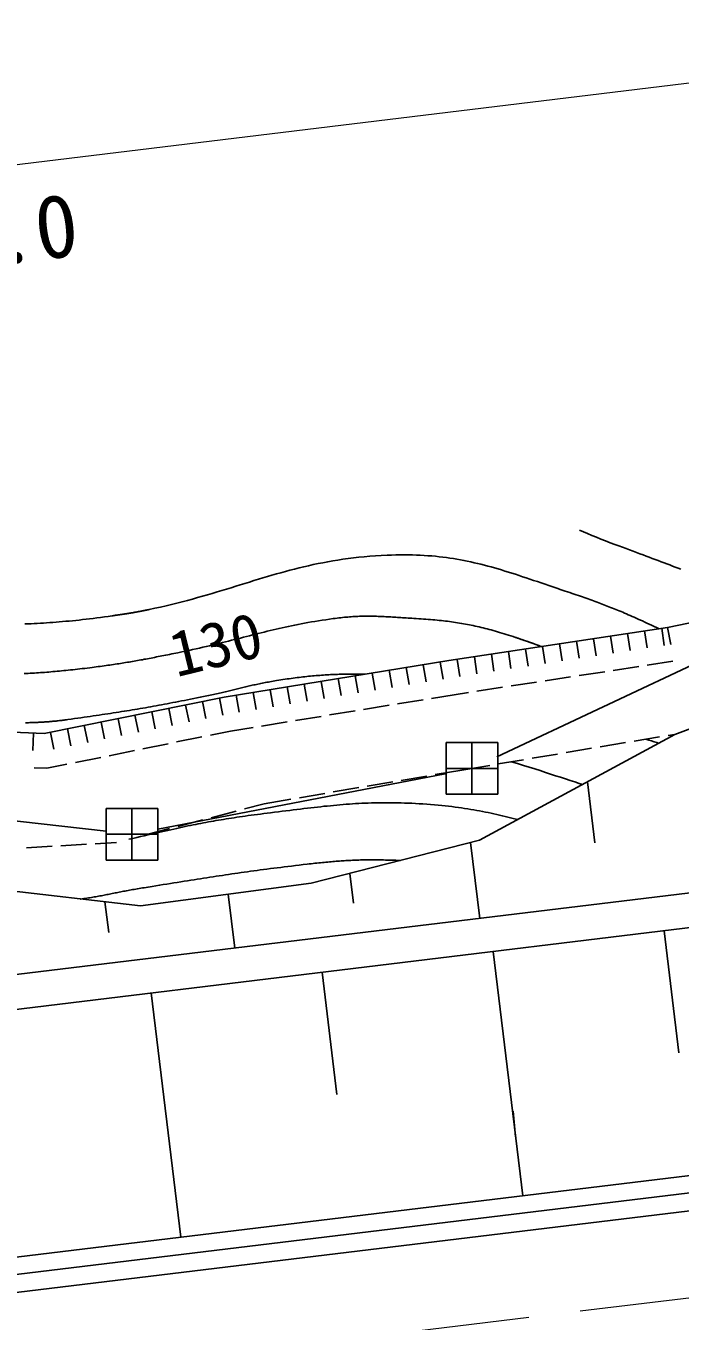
# Model space of a CAD drawing. Units: millimetres, scale not verified. Extents: x 40000 to 680000, y 20000 to 380000.
# Drawn here: x 112404 to 131395, y 276228 to 313816 of the extents above; entities that cross this region are included whole.
import ezdxf
from ezdxf.enums import TextEntityAlignment as Align

# ---------------------------------------------------------------- set-up
doc = ezdxf.new("R2010")
doc.units = ezdxf.units.MM
doc.header["$LTSCALE"] = 1000
doc.linetypes.add('CHAIN', pattern=[18.5, 12, -1.5, 3.5, -1.5])
for name, color, linetype, lineweight in [('M-BGD', 7, 'Continuous', 25), ('M-BMK', 2, 'CHAIN', 13), ('M-BMK-ROW', 30, 'Continuous', 25), ('M-STR-HTXT', 7, 'Continuous', 13)]:
    doc.layers.add(name, color=color, linetype=linetype, lineweight=lineweight)
doc.styles.add('@ＭＳ ゴシック', font='')
doc.styles.add('ＭＳ ゴシック', font='')
doc.styles.get('@ＭＳ ゴシック').set_extended_font_data('@MS Gothic')
doc.styles.get('ＭＳ ゴシック').set_extended_font_data('MS Gothic')

msp = doc.modelspace()

# ---------------------------------------------------------------- linework, layer by layer
at = {"layer": 'M-BGD'}
for p, q in [((131028, 296358), (135638, 297308)), ((124680, 295395), (131028, 296358)), ((130366, 296258), (130441, 295763)), ((130860, 296333), (130935, 295838)), ((131028, 296358), (131129, 295868)), ((127894, 295882), (127969, 295388)), ((128388, 295957), (128463, 295463)), ((128883, 296032), (128958, 295538)), ((129377, 296107), (129452, 295613)), ((129871, 296183), (129946, 295688)), ((125422, 295507), (125497, 295013)), ((125917, 295582), (125992, 295088)), ((126411, 295657), (126486, 295163)), ((126905, 295732), (126980, 295238)), ((127400, 295807), (127475, 295313)), ((118160, 294333), (124680, 295395)), ((122954, 295114), (123034, 294620)), ((123447, 295194), (123527, 294700)), ((123941, 295274), (124021, 294781)), ((124434, 295355), (124514, 294861)), ((124928, 295432), (125003, 294938)), ((129207, 295074), (128465, 294961)), ((130195, 295225), (129454, 295111)), ((131184, 295375), (130442, 295262)), ((120486, 294712), (120566, 294218)), ((120980, 294792), (121060, 294299)), ((121473, 294873), (121553, 294379)), ((121967, 294953), (122047, 294459)), ((122460, 295033), (122540, 294540)), ((127229, 294772), (126488, 294659)), ((128218, 294923), (127477, 294810)), ((131245, 293254), (135100, 294694)), ((112936, 293276), (118160, 294333)), ((118512, 294390), (118592, 293897)), ((119006, 294471), (119086, 293977)), ((119499, 294551), (119579, 294058)), ((119993, 294631), (120073, 294138)), ((124836, 294407), (124179, 294300)), ((125252, 294470), (124836, 294407)), ((126241, 294621), (125499, 294508)), ((116549, 294007), (116648, 293517)), ((117039, 294106), (117139, 293616)), ((117530, 294205), (117629, 293715)), ((118020, 294305), (118119, 293815)), ((122945, 294099), (122205, 293978)), ((123932, 294260), (123192, 294139)), ((106013, 293571), (112936, 293276)), ((114589, 293611), (114688, 293121)), ((115079, 293710), (115178, 293220)), ((115569, 293809), (115668, 293319)), ((116059, 293908), (116158, 293418)), ((119984, 293617), (119244, 293496)), ((120971, 293778), (120231, 293657)), ((121958, 293938), (121218, 293818)), ((112623, 293290), (112602, 292790)), ((113119, 293313), (113218, 292823)), ((113609, 293413), (113708, 292922)), ((114099, 293512), (114198, 293022)), ((118340, 293349), (117760, 293232)), ((118997, 293456), (118340, 293349)), ((125574, 290182), (131245, 293254)), ((131045, 293221), (131245, 293254)), ((116535, 292984), (115800, 292835)), ((117515, 293182), (116780, 293034)), ((128086, 292726), (128825, 292850)), ((129072, 292891), (129812, 293015)), ((130058, 293056), (130798, 293180)), ((114575, 292588), (113840, 292439)), ((115555, 292786), (114820, 292637)), ((126113, 292396), (126853, 292520)), ((127099, 292561), (127839, 292685)), ((113015, 292272), (112640, 292288)), ((113595, 292389), (113015, 292272)), ((124285, 292088), (125057, 292219)), ((125057, 292219), (125867, 292355)), ((121327, 291583), (122067, 291709)), ((122313, 291752), (123052, 291878)), ((123299, 291920), (124038, 292046)), ((128917, 290112), (128702, 291877)), ((96560, 284394), (155627, 291563)), ((119323, 291242), (120095, 291373)), ((120342, 291415), (121081, 291541)), ((117781, 290837), (118507, 291028)), ((118749, 291091), (119323, 291242)), ((102149, 284065), (155747, 290570)), ((116814, 290584), (117540, 290774)), ((115847, 290330), (116572, 290520)), ((112418, 289962), (113166, 290006)), ((113416, 290021), (114165, 290065)), ((114414, 290079), (115031, 290116)), ((120689, 288934), (125574, 290182)), ((125577, 287915), (125310, 290114)), ((121918, 288353), (121812, 289221)), ((110623, 288871), (115732, 288278)), ((115732, 288278), (120689, 288934)), ((114808, 287510), (114700, 288398)), ((118469, 287053), (118280, 288615)), ((130929, 287558), (131359, 284013)), ((125966, 286955), (126826, 279866)), ((121002, 286353), (121432, 282808)), ((116039, 285750), (116899, 278661)), ((77190, 273842), (170427, 285158)), ((77247, 273345), (170488, 284661)), ((77309, 272829), (170550, 284145)), ((126615, 281573), (126546, 282320))]:
    msp.add_line(p, q, dxfattribs=at)
for points in [[(128476, 299186), (128587, 299136), (128711, 299083), (128837, 299029), (128965, 298976), (129096, 298923), (129228, 298870), (129364, 298818), (129502, 298766), (129613, 298725), (129722, 298685), (129827, 298647), (129930, 298609), (130030, 298571), (130128, 298535), (130224, 298499), (130318, 298465), (130410, 298430), (130500, 298397), (130588, 298364), (130675, 298331), (130761, 298299), (130845, 298267), (130928, 298235), (131011, 298204), (131093, 298172), (131174, 298141), (131254, 298110), (131335, 298079), (131415, 298048)], [(112374, 296459), (112465, 296463), (112555, 296467), (112645, 296472), (112735, 296477), (112825, 296482), (112915, 296487), (113006, 296493), (113097, 296499), (113189, 296506), (113281, 296513), (113374, 296520), (113467, 296528), (113562, 296536), (113657, 296545), (113754, 296554), (113851, 296564), (113950, 296574), (114050, 296585), (114151, 296596), (114254, 296609), (114358, 296621), (114464, 296635), (114572, 296649), (114681, 296663), (114792, 296679), (114905, 296695), (114931, 296699), (114957, 296703), (114982, 296706), (115007, 296710), (115031, 296713), (115055, 296717), (115079, 296720), (115102, 296724), (115125, 296727), (115147, 296731), (115170, 296734), (115192, 296737), (115214, 296740), (115235, 296744), (115257, 296747), (115278, 296750), (115299, 296754), (115320, 296757), (115341, 296760), (115361, 296763), (115382, 296767), (115403, 296770), (115423, 296773), (115443, 296777), (115464, 296780), (115484, 296784), (115505, 296787), (115525, 296791), (115546, 296794), (115567, 296798), (115588, 296801), (115609, 296805), (115630, 296809), (115651, 296813), (115673, 296817), (115694, 296821), (115716, 296825), (115738, 296829), (115761, 296834), (115783, 296838), (115807, 296843), (115830, 296847), (115854, 296852), (115878, 296857), (115902, 296862), (115927, 296867), (115952, 296872), (115978, 296878), (116146, 296914), (116311, 296950), (116472, 296988), (116631, 297026), (116787, 297064), (116940, 297104), (117091, 297143), (117240, 297183), (117386, 297224), (117530, 297265), (117673, 297306), (117813, 297347), (117952, 297388), (118090, 297430), (118226, 297471), (118361, 297512), (118495, 297554), (118628, 297595), (118760, 297636), (118891, 297676), (119022, 297716), (119153, 297756), (119284, 297796), (119414, 297834), (119545, 297873), (119675, 297910), (119806, 297947), (119938, 297983), (120070, 298019), (120203, 298053), (120337, 298087), (120472, 298119), (120608, 298151), (120746, 298181), (120885, 298210), (121026, 298238), (121168, 298265), (121312, 298290), (121459, 298314), (121607, 298336), (121758, 298357), (121912, 298376), (122068, 298394), (122227, 298410), (122388, 298424), (122553, 298436), (122721, 298447), (122892, 298455), (123020, 298460), (123145, 298464), (123268, 298466), (123389, 298466), (123508, 298465), (123625, 298463), (123740, 298460), (123854, 298455), (123966, 298449), (124076, 298441), (124185, 298433), (124293, 298423), (124400, 298412), (124505, 298399), (124609, 298386), (124713, 298371), (124815, 298356), (124917, 298339), (125018, 298321), (125118, 298302), (125218, 298281), (125318, 298260), (125417, 298238), (125516, 298215), (125615, 298191), (125713, 298166), (125812, 298140), (125911, 298113), (126010, 298085), (126110, 298056), (126210, 298027), (126310, 297996), (126411, 297965), (126513, 297933), (126615, 297900), (126719, 297867), (126823, 297832), (126928, 297797), (127035, 297762), (127142, 297725), (127251, 297688), (127362, 297651), (127474, 297613), (127587, 297574), (127703, 297534), (127820, 297495), (127939, 297454), (128060, 297413), (128127, 297390), (128193, 297368), (128257, 297346), (128320, 297325), (128381, 297304), (128441, 297283), (128500, 297263), (128557, 297244), (128613, 297224), (128669, 297205), (128723, 297186), (128777, 297167), (128829, 297148), (128881, 297129), (128933, 297111), (128983, 297092), (129034, 297074), (129084, 297055), (129133, 297037), (129183, 297018), (129232, 296999), (129281, 296980), (129330, 296961), (129379, 296942), (129429, 296922), (129478, 296903), (129528, 296882), (129578, 296862), (129629, 296841), (129680, 296819), (129732, 296797), (129785, 296775), (129838, 296752), (129892, 296729), (129948, 296705), (130004, 296680), (130061, 296655), (130120, 296629), (130180, 296602), (130241, 296574), (130303, 296546), (130367, 296516), (130433, 296486), (130500, 296455), (130569, 296423), (130640, 296390), (130712, 296356), (130787, 296321)], [(112352, 295019), (112413, 295022), (112473, 295025), (112532, 295028), (112592, 295032), (112651, 295035), (112710, 295039), (112770, 295043), (112829, 295047), (112888, 295051), (112948, 295055), (113008, 295060), (113068, 295065), (113128, 295070), (113189, 295075), (113250, 295080), (113312, 295086), (113375, 295091), (113437, 295097), (113501, 295104), (113565, 295110), (113631, 295117), (113697, 295124), (113763, 295131), (113831, 295139), (113900, 295146), (113970, 295154), (114041, 295163), (114114, 295171), (114187, 295180), (114262, 295190), (114324, 295197), (114385, 295205), (114445, 295213), (114504, 295221), (114562, 295228), (114619, 295236), (114676, 295244), (114731, 295251), (114786, 295259), (114840, 295267), (114893, 295275), (114945, 295282), (114997, 295290), (115049, 295298), (115100, 295306), (115150, 295314), (115200, 295322), (115250, 295330), (115300, 295338), (115349, 295346), (115398, 295354), (115447, 295363), (115495, 295371), (115544, 295379), (115593, 295388), (115641, 295397), (115690, 295405), (115739, 295414), (115788, 295423), (115837, 295433), (115887, 295442), (115937, 295451), (115987, 295461), (116037, 295470), (116089, 295480), (116140, 295490), (116192, 295501), (116245, 295511), (116299, 295521), (116353, 295532), (116408, 295543), (116463, 295554), (116520, 295565), (116577, 295577), (116636, 295588), (116695, 295600), (116755, 295612), (116817, 295625), (116926, 295647), (117034, 295669), (117139, 295692), (117243, 295714), (117345, 295737), (117445, 295759), (117544, 295782), (117641, 295804), (117736, 295827), (117831, 295850), (117924, 295872), (118016, 295895), (118107, 295918), (118197, 295940), (118286, 295963), (118375, 295985), (118462, 296008), (118549, 296030), (118636, 296052), (118722, 296075), (118808, 296097), (118893, 296119), (118979, 296141), (119064, 296162), (119150, 296184), (119235, 296205), (119321, 296226), (119407, 296248), (119493, 296268), (119580, 296289), (119667, 296309), (119755, 296330), (119844, 296350), (119934, 296369), (120024, 296389), (120116, 296408), (120209, 296427), (120303, 296446), (120398, 296464), (120494, 296482), (120592, 296500), (120692, 296517), (120793, 296535), (120895, 296551), (121000, 296568), (121107, 296584), (121215, 296599), (121326, 296615), (121382, 296622), (121437, 296629), (121491, 296635), (121545, 296641), (121597, 296647), (121649, 296652), (121700, 296657), (121750, 296661), (121800, 296665), (121849, 296669), (121897, 296672), (121945, 296675), (121993, 296677), (122040, 296679), (122086, 296681), (122132, 296682), (122178, 296684), (122224, 296684), (122269, 296685), (122314, 296685), (122359, 296685), (122404, 296685), (122449, 296684), (122493, 296684), (122538, 296683), (122583, 296682), (122628, 296680), (122673, 296679), (122718, 296677), (122763, 296675), (122809, 296673), (122855, 296670), (122901, 296668), (122948, 296665), (122995, 296662), (123043, 296660), (123091, 296657), (123140, 296654), (123189, 296650), (123239, 296647), (123289, 296644), (123341, 296641), (123393, 296637), (123446, 296634), (123499, 296630), (123554, 296627), (123609, 296624), (123666, 296620), (123738, 296616), (123810, 296611), (123880, 296606), (123949, 296601), (124016, 296596), (124083, 296591), (124149, 296586), (124214, 296580), (124278, 296575), (124341, 296569), (124403, 296563), (124465, 296556), (124525, 296550), (124586, 296543), (124645, 296536), (124704, 296528), (124763, 296521), (124821, 296512), (124879, 296504), (124936, 296495), (124993, 296486), (125050, 296477), (125107, 296467), (125164, 296457), (125220, 296447), (125277, 296436), (125333, 296424), (125390, 296413), (125446, 296400), (125503, 296388), (125561, 296375), (125618, 296361), (125676, 296347), (125734, 296332), (125792, 296317), (125852, 296301), (125911, 296285), (125971, 296269), (126032, 296251), (126094, 296233), (126156, 296215), (126219, 296196), (126283, 296176), (126348, 296156), (126414, 296135), (126480, 296113), (126548, 296091), (126617, 296068), (126636, 296062), (126655, 296055), (126674, 296049), (126693, 296043), (126711, 296037), (126729, 296030), (126747, 296024), (126765, 296019), (126782, 296013), (126799, 296007), (126817, 296001), (126833, 295995), (126850, 295990), (126867, 295984), (126883, 295978), (126899, 295973), (126915, 295967), (126931, 295962), (126947, 295956), (126962, 295951), (126978, 295946), (126993, 295940), (127008, 295935), (127023, 295930), (127038, 295924), (127053, 295919), (127068, 295914), (127083, 295909), (127097, 295903), (127112, 295898), (127126, 295893), (127141, 295888), (127155, 295882), (127169, 295877), (127183, 295872), (127197, 295867), (127212, 295861), (127226, 295856), (127240, 295851), (127254, 295846), (127268, 295840), (127282, 295835), (127296, 295830), (127309, 295824), (127323, 295819), (127337, 295813), (127351, 295808), (127365, 295802)], [(112389, 293591), (112421, 293592), (112453, 293593), (112484, 293594), (112515, 293595), (112546, 293596), (112576, 293597), (112606, 293598), (112636, 293599), (112665, 293600), (112695, 293602), (112724, 293603), (112753, 293604), (112782, 293605), (112811, 293607), (112839, 293608), (112868, 293610), (112897, 293612), (112925, 293613), (112954, 293615), (112983, 293617), (113012, 293619), (113041, 293621), (113070, 293623), (113100, 293626), (113129, 293628), (113159, 293631), (113190, 293634), (113220, 293636), (113251, 293640), (113282, 293643), (113313, 293646), (113345, 293650), (113378, 293653), (113410, 293657), (113444, 293661), (113478, 293665), (113512, 293670), (113547, 293674), (113582, 293679), (113619, 293684), (113717, 293698), (113813, 293712), (113908, 293725), (114001, 293738), (114092, 293751), (114183, 293764), (114271, 293777), (114359, 293790), (114445, 293803), (114530, 293815), (114614, 293828), (114697, 293840), (114779, 293853), (114861, 293865), (114941, 293878), (115021, 293890), (115100, 293902), (115179, 293915), (115257, 293927), (115335, 293940), (115412, 293952), (115489, 293965), (115567, 293978), (115643, 293991), (115720, 294004), (115797, 294017), (115874, 294030), (115952, 294044), (116029, 294058), (116107, 294071), (116186, 294086), (116265, 294100), (116344, 294115), (116424, 294129), (116505, 294144), (116586, 294160), (116669, 294176), (116752, 294192), (116837, 294208), (116922, 294225), (117009, 294242), (117097, 294259), (117186, 294277), (117277, 294295), (117369, 294313), (117463, 294332), (117558, 294352), (117656, 294372), (117705, 294382), (117753, 294392), (117800, 294402), (117847, 294412), (117893, 294422), (117938, 294432), (117982, 294442), (118026, 294452), (118069, 294462), (118111, 294472), (118153, 294482), (118194, 294492), (118235, 294501), (118276, 294511), (118316, 294521), (118356, 294531), (118395, 294540), (118435, 294550), (118473, 294559), (118512, 294569), (118551, 294578), (118589, 294588), (118628, 294597), (118666, 294606), (118705, 294616), (118743, 294625), (118782, 294634), (118820, 294643), (118859, 294653), (118898, 294662), (118938, 294671), (118977, 294680), (119017, 294689), (119057, 294697), (119098, 294706), (119139, 294715), (119181, 294724), (119223, 294733), (119266, 294741), (119309, 294750), (119353, 294758), (119397, 294767), (119443, 294775), (119489, 294784), (119536, 294792), (119583, 294800), (119632, 294808), (119682, 294816), (119743, 294826), (119805, 294836), (119866, 294845), (119926, 294854), (119986, 294863), (120045, 294871), (120104, 294879), (120162, 294887), (120220, 294895), (120277, 294902), (120334, 294909), (120390, 294916), (120447, 294922), (120502, 294928), (120558, 294934), (120612, 294940), (120667, 294945), (120721, 294950), (120775, 294955), (120829, 294960), (120882, 294964), (120935, 294968), (120987, 294972), (121040, 294976), (121092, 294979), (121144, 294982), (121195, 294985), (121247, 294988), (121298, 294990), (121349, 294992), (121399, 294994), (121450, 294996), (121500, 294998), (121551, 294999), (121601, 295000), (121651, 295001), (121701, 295002), (121750, 295003), (121800, 295003), (121850, 295003), (121899, 295003), (121949, 295003), (121998, 295003), (122047, 295002), (122097, 295001), (122146, 295001), (122196, 294999), (122245, 294998)], [(130401, 293113), (130483, 293088), (130562, 293064), (130640, 293040), (130715, 293016), (130772, 292998)], [(126503, 292461), (126677, 292408), (126848, 292355), (127013, 292303), (127175, 292252), (127332, 292202), (127485, 292152), (127635, 292104), (127781, 292056), (127924, 292009), (128064, 291963), (128201, 291918), (128335, 291874), (128466, 291831), (128561, 291800)], [(115390, 290210), (115508, 290238), (115622, 290264), (115733, 290290), (115841, 290315), (115946, 290339), (116048, 290362), (116148, 290385), (116245, 290407), (116339, 290429), (116432, 290450), (116522, 290470), (116610, 290489), (116696, 290508), (116781, 290527), (116863, 290545), (116945, 290562), (117025, 290579), (117103, 290596), (117181, 290612), (117257, 290627), (117333, 290642), (117408, 290657), (117482, 290672), (117556, 290686), (117629, 290700), (117702, 290713), (117775, 290726), (117848, 290740), (117921, 290752), (117995, 290765), (118068, 290777), (118143, 290789), (118218, 290802), (118294, 290814), (118370, 290825), (118448, 290837), (118527, 290849), (118607, 290861), (118689, 290872), (118772, 290884), (118857, 290896), (118943, 290907), (119032, 290919), (119123, 290931), (119215, 290943), (119310, 290956), (119408, 290968), (119508, 290980), (119623, 290995), (119735, 291009), (119846, 291023), (119954, 291036), (120061, 291050), (120167, 291063), (120271, 291076), (120373, 291088), (120474, 291100), (120574, 291112), (120673, 291124), (120770, 291135), (120867, 291146), (120962, 291157), (121057, 291167), (121151, 291176), (121244, 291186), (121337, 291195), (121429, 291203), (121521, 291211), (121612, 291219), (121703, 291226), (121794, 291233), (121885, 291239), (121976, 291245), (122067, 291250), (122158, 291255), (122250, 291259), (122341, 291263), (122434, 291266), (122526, 291268), (122620, 291270), (122714, 291271), (122809, 291272), (122905, 291272), (123001, 291271), (123099, 291270), (123198, 291268), (123298, 291266), (123399, 291262), (123502, 291258), (123606, 291254), (123712, 291248), (123820, 291242), (123929, 291235), (124040, 291227), (124153, 291219), (124268, 291210), (124372, 291201), (124474, 291191), (124574, 291181), (124672, 291170), (124769, 291159), (124864, 291147), (124958, 291134), (125050, 291121), (125141, 291108), (125230, 291094), (125318, 291079), (125405, 291064), (125491, 291049), (125576, 291033), (125661, 291017), (125744, 291000), (125827, 290983), (125909, 290965), (125991, 290947), (126072, 290929), (126152, 290911), (126233, 290892), (126313, 290872), (126393, 290853), (126473, 290833), (126553, 290813), (126634, 290793), (126680, 290781)], [(114011, 288478), (113992, 288475), (114038, 288482), (114084, 288488), (114130, 288495), (114174, 288502), (114218, 288509), (114262, 288516), (114305, 288523), (114347, 288530), (114389, 288537), (114431, 288544), (114472, 288551), (114513, 288559), (114554, 288566), (114594, 288574), (114634, 288581), (114674, 288589), (114714, 288597), (114754, 288604), (114794, 288612), (114833, 288620), (114873, 288628), (114913, 288636), (114953, 288644), (114993, 288652), (115033, 288660), (115074, 288668), (115115, 288676), (115156, 288684), (115197, 288692), (115239, 288700), (115282, 288708), (115324, 288716), (115368, 288724), (115412, 288733), (115456, 288741), (115501, 288749), (115547, 288757), (115594, 288765), (115641, 288774), (115689, 288782), (115738, 288790), (115788, 288798), (115838, 288806), (115952, 288825), (116065, 288842), (116175, 288860), (116283, 288877), (116390, 288895), (116494, 288911), (116598, 288928), (116700, 288944), (116800, 288960), (116899, 288976), (116997, 288992), (117094, 289007), (117189, 289022), (117284, 289037), (117378, 289052), (117471, 289066), (117563, 289081), (117655, 289095), (117746, 289109), (117837, 289123), (117928, 289137), (118018, 289151), (118108, 289164), (118198, 289178), (118288, 289191), (118378, 289204), (118468, 289217), (118559, 289230), (118650, 289243), (118741, 289256), (118833, 289269), (118926, 289282), (119019, 289295), (119113, 289307), (119208, 289320), (119304, 289333), (119401, 289345), (119500, 289358), (119599, 289371), (119700, 289384), (119802, 289396), (119906, 289409), (120011, 289422), (120119, 289435), (120227, 289448), (120338, 289461), (120451, 289474), (120566, 289487), (120625, 289494), (120683, 289500), (120739, 289507), (120795, 289513), (120850, 289519), (120905, 289524), (120958, 289530), (121011, 289535), (121063, 289541), (121114, 289546), (121165, 289550), (121215, 289555), (121264, 289560), (121314, 289564), (121362, 289568), (121410, 289572), (121458, 289576), (121506, 289579), (121553, 289583), (121600, 289586), (121647, 289589), (121694, 289592), (121741, 289595), (121788, 289597), (121834, 289599), (121881, 289602), (121928, 289604), (121975, 289605), (122022, 289607), (122069, 289608), (122117, 289610), (122165, 289611), (122213, 289612), (122262, 289612), (122311, 289613), (122361, 289613), (122412, 289614), (122462, 289614), (122514, 289614), (122566, 289613), (122619, 289613), (122673, 289612), (122727, 289612), (122783, 289611), (122839, 289609), (122896, 289608), (122954, 289607), (123014, 289605), (123140, 289601), (123265, 289595), (123275, 289594)]]:
    msp.add_lwpolyline(points, dxfattribs=at)
at = {"layer": 'M-BMK'}
msp.add_line((78359, 270438), (169629, 281515), dxfattribs=at)
at = {"layer": 'M-BMK-ROW'}
for p, q in [((126072, 292608), (134102, 296383)), ((124601, 291518), (124601, 293018)), ((124601, 293018), (126101, 293018)), ((125351, 291518), (125351, 293018)), ((126101, 293018), (126101, 291518)), ((116230, 290500), (124572, 292110)), ((126101, 292268), (124601, 292268)), ((126101, 291518), (124601, 291518)), ((114730, 289605), (114730, 291105)), ((114730, 291105), (116230, 291105)), ((115480, 289605), (115480, 291105)), ((116230, 291105), (116230, 289605)), ((111121, 290858), (114730, 290442)), ((116230, 290355), (114730, 290355)), ((116230, 289605), (114730, 289605))]:
    msp.add_line(p, q, dxfattribs=at)
at = {"layer": 'M-STR-HTXT'}
msp.add_line((73401, 305093), (145276, 313816), dxfattribs=at)

# ---------------------------------------------------------------- texts
at = {"layer": 'M-BGD', "style": 'ＭＳ ゴシック'}
msp.add_text('130', height=1320, rotation=13.732, dxfattribs=at).set_placement((117918, 295871), align=Align.MIDDLE_CENTER)
at = {"layer": 'M-STR-HTXT', "style": '@ＭＳ ゴシック'}
msp.add_text('L=115.0', height=1833, rotation=6.92, dxfattribs=at).set_placement((109459, 308462), align=Align.TOP_CENTER)

doc.saveas('drawing.dxf')
